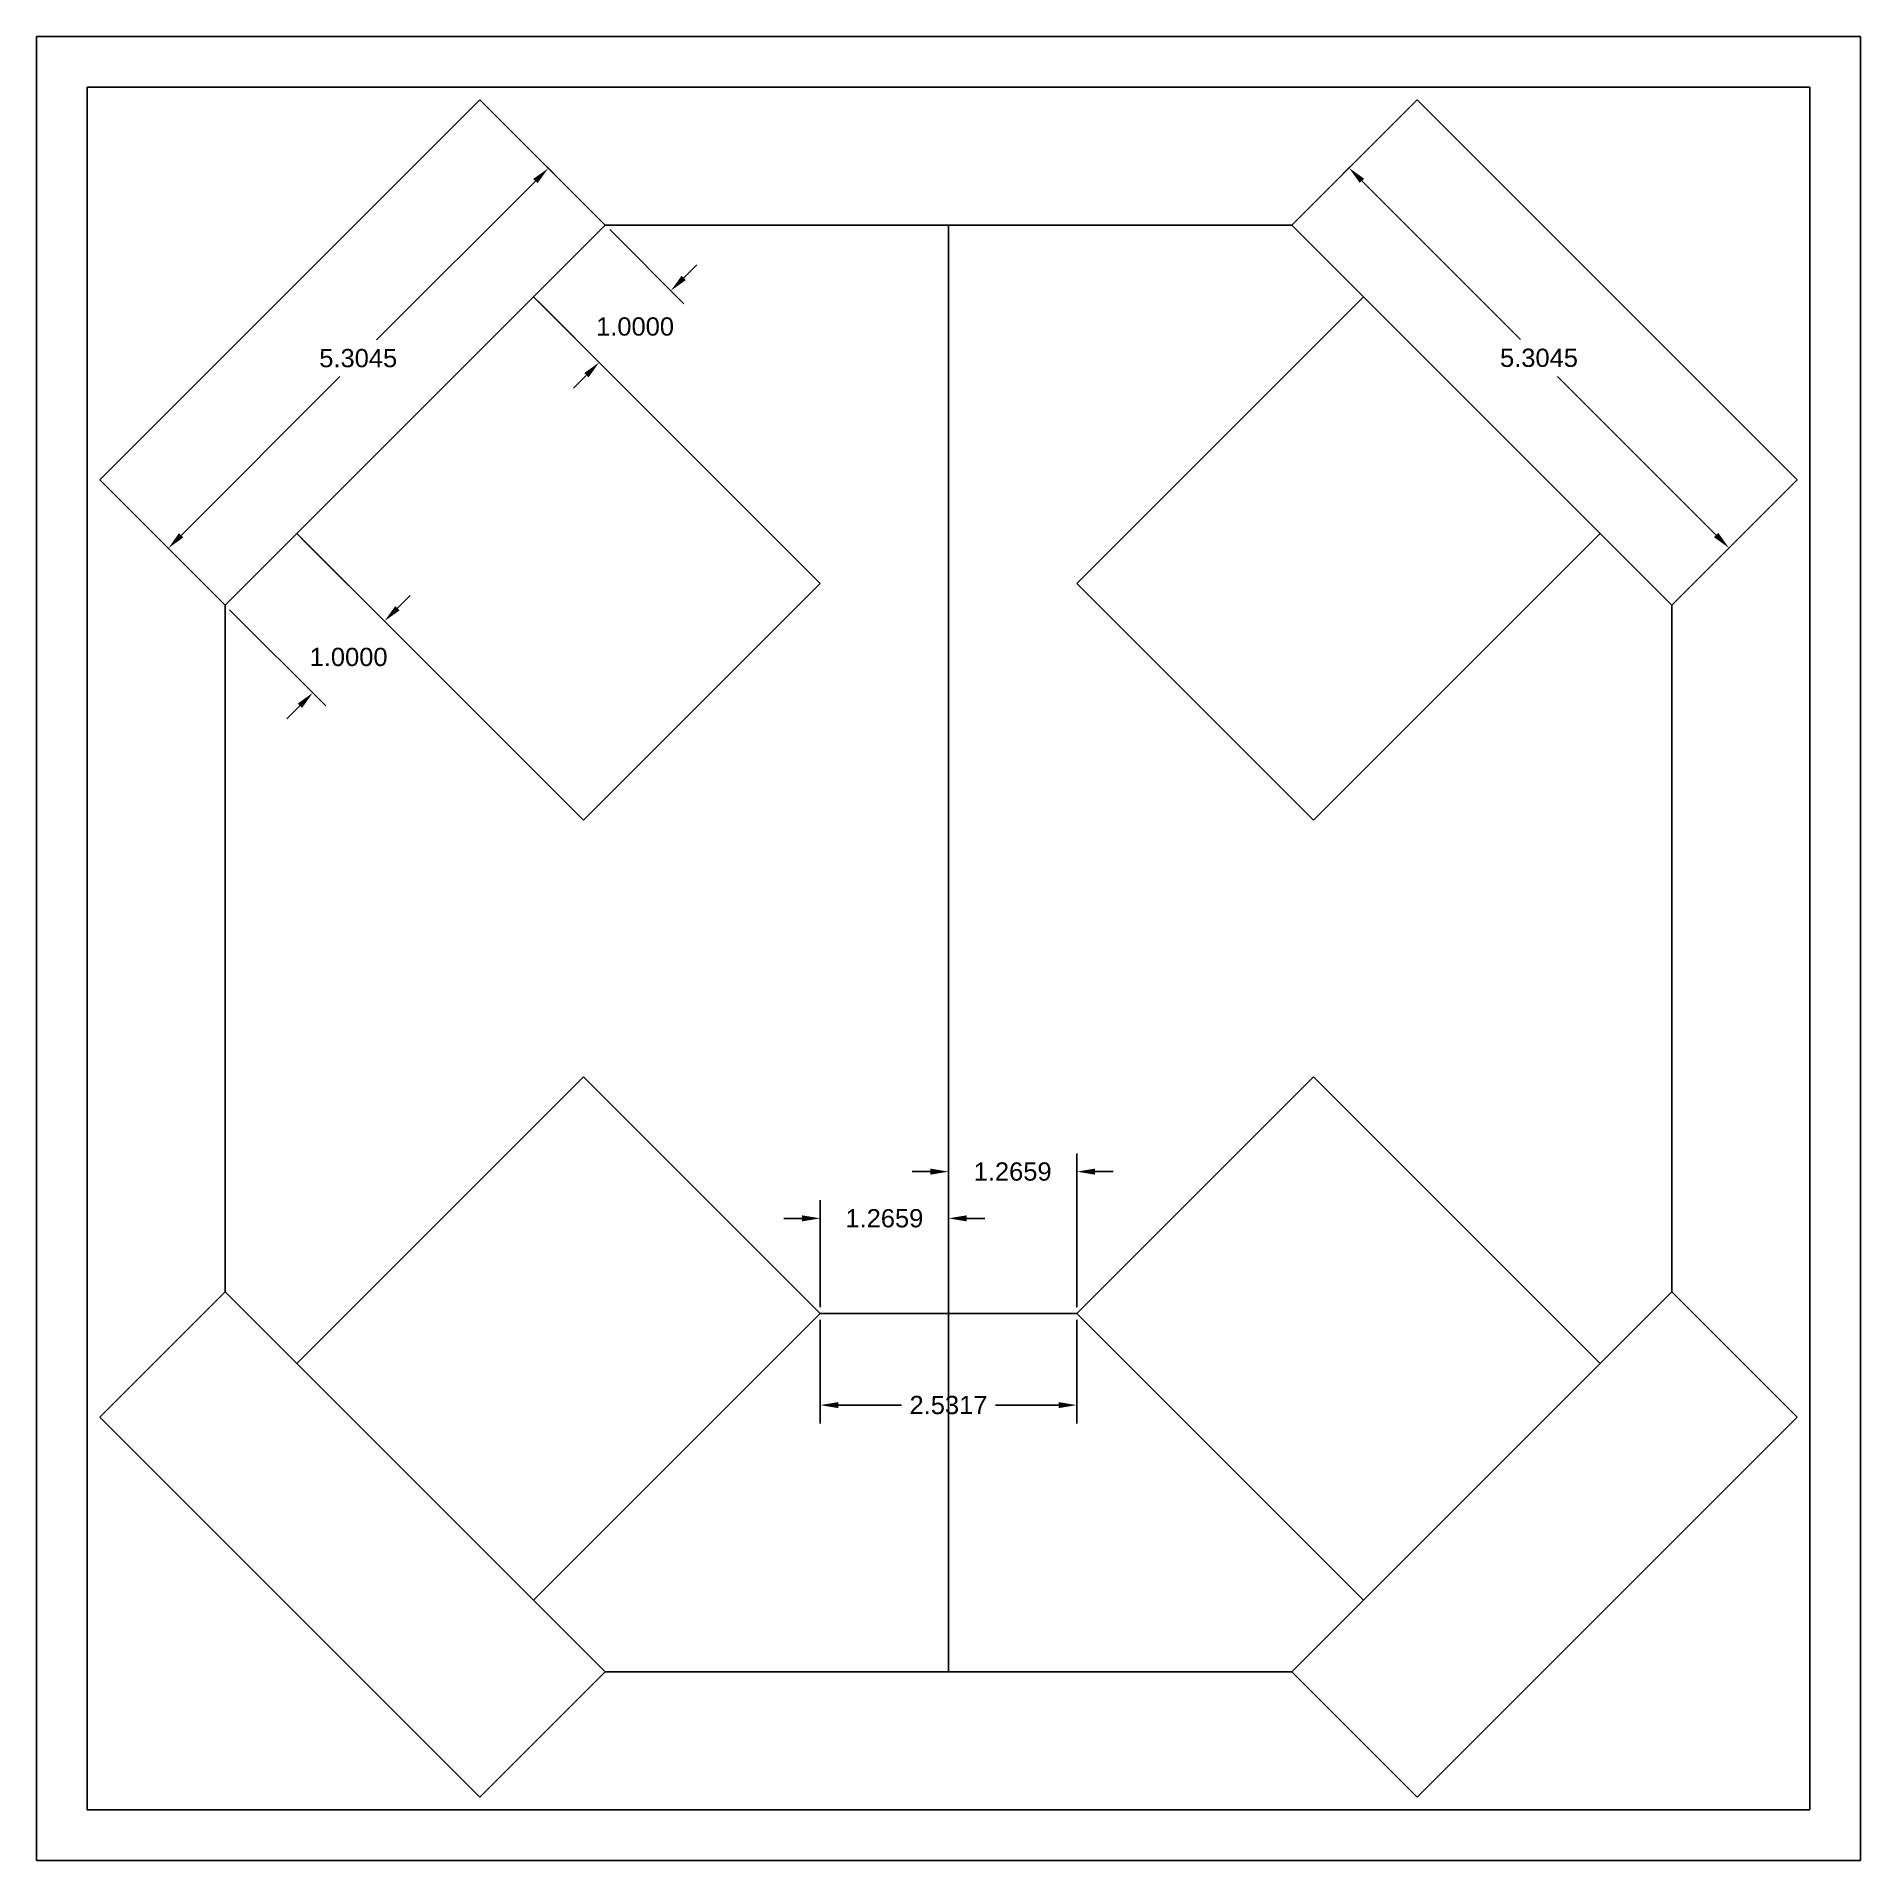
# Model space of a CAD drawing. Header units: inches. Extents: x 1 to 19, y 1 to 19.
import ezdxf

# ---------------------------------------------------------------- set-up
doc = ezdxf.new("R2010")
doc.units = ezdxf.units.IN
doc.header["$MEASUREMENT"] = 0
doc.styles.get("Standard").update_dxf_attribs({"font": 'arial.ttf'})
doc.dimstyles.get("Standard").update_dxf_attribs({"dimtxt": 0.18, "dimasz": 0.18, "dimexe": 0.18, "dimexo": 0.0625, "dimgap": 0.09, "dimtad": 0, "dimtih": 1, "dimtoh": 1, "dimdec": 4, "dimzin": 0, "dimdsep": 46, "dimtxsty": 'Standard', "dimcen": 0.09, "dimadec": 0, "dimazin": 0, "dimtfac": 1, "dimtdec": 4, "dimtofl": 0, "dimtmove": 0, "dimatfit": 3, "dimfxl": 1, "dimtolj": 1, "dimtzin": 0, "dimarcsym": 0})

# ---------------------------------------------------------------- blocks, each defined once
blk = doc.blocks.new('*D1')
at = {"color": 0, "lineweight": -2, "transparency": 16777216}
for p, q in [((3.613, 14.05), (4.561, 13.102)), ((2.906, 13.343), (3.854, 12.395)), ((4.561, 13.357), (4.688, 13.484)), ((3.599, 12.395), (3.472, 12.268))]:
    blk.add_line(p, q, dxfattribs=at)
at = {"color": 0, "transparency": 16777216}
for points in [[(4.54, 13.378), (4.582, 13.336), (4.434, 13.23)], [(3.578, 12.417), (3.621, 12.374), (3.727, 12.523)]]:
    blk.add_solid(points, dxfattribs=at)
at = {"layer": 'Defpoints', "color": 0, "transparency": 16777216}
for p in [(3.569, 14.094), (2.862, 13.387), (3.727, 12.523)]:
    blk.add_point(p, dxfattribs=at)
at = {"color": 0, "transparency": 16777216, "insert": (4.08, 12.876), "char_height": 0.18, "attachment_point": 5}
blk.add_mtext('\\A1;1.0000', dxfattribs=at)
blk = doc.blocks.new('*D2')
at = {"color": 0, "lineweight": -2, "transparency": 16777216}
for p, q in [((6.657, 17.094), (7.387, 16.363)), ((7.387, 16.618), (7.515, 16.745)), ((5.95, 16.387), (6.68, 15.656)), ((6.426, 15.656), (6.299, 15.529))]:
    blk.add_line(p, q, dxfattribs=at)
at = {"color": 0, "transparency": 16777216}
for points in [[(7.366, 16.639), (7.409, 16.597), (7.26, 16.491)], [(6.405, 15.678), (6.447, 15.635), (6.553, 15.784)]]:
    blk.add_solid(points, dxfattribs=at)
at = {"layer": 'Defpoints', "color": 0, "transparency": 16777216}
for p in [(6.613, 17.138), (5.906, 16.431), (6.553, 15.784)]:
    blk.add_point(p, dxfattribs=at)
at = {"color": 0, "transparency": 16777216, "insert": (6.907, 16.137), "char_height": 0.18, "attachment_point": 5}
blk.add_mtext('\\A1;1.0000', dxfattribs=at)
blk = doc.blocks.new('*D3')
at = {"color": 0, "lineweight": -2, "transparency": 16777216}
for p, q in [((6.038, 17.713), (6.178, 17.573)), ((5.923, 17.573), (4.357, 16.007)), ((2.427, 14.077), (3.993, 15.643)), ((2.288, 13.962), (2.427, 13.822))]:
    blk.add_line(p, q, dxfattribs=at)
at = {"color": 0, "transparency": 16777216}
for points in [[(5.902, 17.594), (5.945, 17.552), (6.051, 17.7)], [(2.406, 14.098), (2.448, 14.056), (2.3, 13.949)]]:
    blk.add_solid(points, dxfattribs=at)
at = {"layer": 'Defpoints', "color": 0, "transparency": 16777216}
for p in [(5.994, 17.757), (2.243, 14.006), (2.3, 13.949)]:
    blk.add_point(p, dxfattribs=at)
at = {"color": 0, "transparency": 16777216, "insert": (4.175, 15.825), "char_height": 0.18, "attachment_point": 5}
blk.add_mtext('\\A1;5.3045', dxfattribs=at)
blk = doc.blocks.new('*D4')
at = {"color": 0, "lineweight": -2, "transparency": 16777216}
for p, q in [((13.962, 17.713), (13.825, 17.576)), ((14.079, 17.576), (15.646, 16.01)), ((17.576, 14.079), (16.009, 15.646)), ((17.712, 13.962), (17.576, 13.825))]:
    blk.add_line(p, q, dxfattribs=at)
at = {"color": 0, "transparency": 16777216}
for points in [[(14.101, 17.597), (14.058, 17.555), (13.952, 17.703)], [(17.597, 14.101), (17.554, 14.058), (17.703, 13.952)]]:
    blk.add_solid(points, dxfattribs=at)
at = {"layer": 'Defpoints', "color": 0, "transparency": 16777216}
for p in [(13.952, 17.703), (14.006, 17.757), (17.757, 14.006)]:
    blk.add_point(p, dxfattribs=at)
at = {"color": 0, "transparency": 16777216, "insert": (15.827, 15.828), "char_height": 0.18, "attachment_point": 5}
blk.add_mtext('\\A1;5.3045', dxfattribs=at)
blk = doc.blocks.new('*D5')
at = {"color": 0, "lineweight": -2, "transparency": 16777216}
for p, q in [((8.734, 6.46), (8.734, 7.517)), ((10, 6.46), (10, 7.517)), ((8.554, 7.337), (8.374, 7.337)), ((10.18, 7.337), (10.36, 7.337))]:
    blk.add_line(p, q, dxfattribs=at)
at = {"color": 0, "transparency": 16777216}
for points in [[(8.554, 7.367), (8.554, 7.307), (8.734, 7.337)], [(10.18, 7.367), (10.18, 7.307), (10, 7.337)]]:
    blk.add_solid(points, dxfattribs=at)
at = {"layer": 'Defpoints', "color": 0, "transparency": 16777216}
for p in [(10, 7.337), (8.734, 6.398), (10, 6.398)]:
    blk.add_point(p, dxfattribs=at)
at = {"color": 0, "transparency": 16777216, "insert": (9.367, 7.337), "char_height": 0.18, "attachment_point": 5}
blk.add_mtext('\\A1;1.2659', dxfattribs=at)
blk = doc.blocks.new('*D6')
at = {"color": 0, "lineweight": -2, "transparency": 16777216}
for p, q in [((10, 6.46), (10, 7.978)), ((11.266, 6.46), (11.266, 7.978)), ((9.82, 7.798), (9.64, 7.798)), ((11.446, 7.798), (11.626, 7.798))]:
    blk.add_line(p, q, dxfattribs=at)
at = {"color": 0, "transparency": 16777216}
for points in [[(9.82, 7.828), (9.82, 7.768), (10, 7.798)], [(11.446, 7.828), (11.446, 7.768), (11.266, 7.798)]]:
    blk.add_solid(points, dxfattribs=at)
at = {"layer": 'Defpoints', "color": 0, "transparency": 16777216}
for p in [(11.266, 7.798), (10, 6.398), (11.266, 6.398)]:
    blk.add_point(p, dxfattribs=at)
at = {"color": 0, "transparency": 16777216, "insert": (10.633, 7.798), "char_height": 0.18, "attachment_point": 5}
blk.add_mtext('\\A1;1.2659', dxfattribs=at)
blk = doc.blocks.new('*D7')
at = {"color": 0, "lineweight": -2, "transparency": 16777216}
for p, q in [((8.734, 6.335), (8.734, 5.314)), ((11.266, 6.335), (11.266, 5.314)), ((8.914, 5.494), (9.535, 5.494)), ((11.086, 5.494), (10.465, 5.494))]:
    blk.add_line(p, q, dxfattribs=at)
at = {"color": 0, "transparency": 16777216}
for points in [[(8.914, 5.524), (8.914, 5.464), (8.734, 5.494)], [(11.086, 5.524), (11.086, 5.464), (11.266, 5.494)]]:
    blk.add_solid(points, dxfattribs=at)
at = {"layer": 'Defpoints', "color": 0, "transparency": 16777216}
for p in [(8.734, 6.398), (11.266, 6.398), (11.266, 5.494)]:
    blk.add_point(p, dxfattribs=at)
at = {"color": 0, "transparency": 16777216, "insert": (10, 5.494), "char_height": 0.18, "attachment_point": 5}
blk.add_mtext('\\A1;2.5317', dxfattribs=at)

msp = doc.modelspace()

# ---------------------------------------------------------------- linework, layer by layer
for p, q in [((1, 19), (19, 19)), ((1, 19), (1, 1)), ((1, 19, 2.5), (19, 19, 2.5)), ((1, 1, 2.5), (1, 19, 2.5)), ((1, 19, 2.5), (1, 19)), ((1, 19), (1, 19, -0.25)), ((1, 19, -0.25), (1, 1, -0.25)), ((1, 19, -0.25), (19, 19, -0.25)), ((19, 19), (19, 1)), ((19, 1, 2.5), (19, 19, 2.5)), ((19, 19, 2.5), (19, 19)), ((19, 19), (19, 1)), ((19, 19), (19, 19, -0.25)), ((19, 19, -0.25), (19, 1, -0.25)), ((1.5, 18.5), (1.5, 1.5)), ((18.5, 18.5), (1.5, 18.5)), ((5.37548, 18.37548), (1.62463, 14.62463)), ((6.61292, 17.13804), (5.37548, 18.37548)), ((13.38708, 17.13804), (14.62452, 18.37548)), ((14.62452, 18.37548), (18.37537, 14.62463)), ((18.5, 1.5), (18.5, 18.5)), ((6.61292, 17.13804), (2.86207, 13.38719)), ((6.61292, 17.13804), (5.90581, 16.43094)), ((13.38708, 17.13804), (6.61292, 17.13804)), ((10, 17.13804), (10, 2.86207)), ((13.38708, 17.13804), (17.13793, 13.38719)), ((5.90581, 16.43094), (8.73424, 13.60251)), ((14.09419, 16.43094), (11.26576, 13.60251)), ((2.86207, 13.38719), (1.62463, 14.62463)), ((17.13793, 13.38719), (18.37537, 14.62463)), ((2.86207, 13.38719), (3.56917, 14.0943)), ((3.56917, 14.0943), (6.3976, 11.26587)), ((16.43083, 14.0943), (13.6024, 11.26587)), ((6.3976, 11.26587), (8.73424, 13.60251)), ((13.6024, 11.26587), (11.26576, 13.60251)), ((2.86196, 6.61292), (2.86207, 13.38719)), ((17.13804, 6.61292), (17.13793, 13.38719)), ((3.56906, 5.90581), (6.39749, 8.73424)), ((8.73413, 6.3976), (6.39749, 8.73424)), ((11.26587, 6.3976), (13.60251, 8.73424)), ((16.43094, 5.90581), (13.60251, 8.73424)), ((2.86196, 6.61292), (1.62452, 5.37548)), ((2.86196, 6.61292), (6.61281, 2.86207)), ((2.86196, 6.61292), (3.56906, 5.90581)), ((17.13804, 6.61292), (13.38719, 2.86207)), ((17.13804, 6.61292), (18.37548, 5.37548)), ((5.9057, 3.56917), (8.73413, 6.3976)), ((8.73413, 6.3976), (11.26587, 6.3976)), ((14.0943, 3.56917), (11.26587, 6.3976)), ((1.62452, 5.37548), (5.37537, 1.62463)), ((18.37548, 5.37548), (14.62463, 1.62463)), ((6.61281, 2.86207), (5.9057, 3.56917)), ((6.61281, 2.86207), (5.37537, 1.62463)), ((13.38719, 2.86207), (6.61281, 2.86207)), ((13.38719, 2.86207), (14.62463, 1.62463)), ((1.5, 1.5), (18.5, 1.5)), ((1, 1), (19, 1)), ((19, 1, 2.5), (1, 1, 2.5)), ((1, 1, 2.5), (1, 1)), ((1, 1), (1, 1, -0.25)), ((1, 1, -0.25), (19, 1, -0.25)), ((19, 1, 2.5), (19, 1)), ((19, 1), (19, 1, -0.25))]:
    msp.add_line(p, q)

# ---------------------------------------------------------------- dimensions: what is measured, and where the dimension line sits
for p1, p2, distance, picture, middle in [((5.9942, 17.75676), (2.24335, 14.00591), 0.07984, '*D3', (4.17523, 15.82488)), ((17.75665, 14.00591), (14.0058, 17.75676), 0.07598, '*D4', (15.8275, 15.82761)), ((6.61292, 17.13804), (5.90581, 16.43094), 0.91537, '*D2', (6.90663, 16.13722)), ((3.56917, 14.0943), (2.86207, 13.38719), 1.22271, '*D1', (4.08021, 12.87616))]:
    dim = msp.add_aligned_dim(p1=p1, p2=p2, distance=distance, dimstyle='Standard')
    dim.commit()
    dim.dimension.update_dxf_attribs({"geometry": picture, "text_midpoint": middle})
for base, p1, p2, picture, middle in [((11.26587, 7.79849), (10, 6.3976), (11.26587, 6.3976), '*D6', (10.63294, 7.79849)), ((10, 7.3367), (8.73413, 6.3976), (10, 6.3976), '*D5', (9.36706, 7.3367)), ((11.26587, 5.49354), (8.73413, 6.3976), (11.26587, 6.3976), '*D7', (10, 5.49354))]:
    dim = msp.add_linear_dim(base=base, p1=p1, p2=p2, dimstyle='Standard')
    dim.commit()
    dim.dimension.update_dxf_attribs({"geometry": picture, "text_midpoint": middle})

doc.saveas('drawing.dxf')
